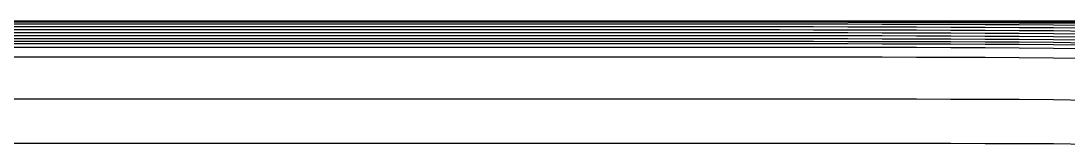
# Model space of a CAD drawing. Header units: metres. Extents: x -42 to 420, y 0 to 297.
# Drawn here: x 302.89 to 324.1, y 102.29 to 104.79 of the extents above; entities that cross this region are included whole.
import ezdxf

# ---------------------------------------------------------------- set-up
doc = ezdxf.new("R2010")
doc.units = ezdxf.units.M
doc.layers.add('DECK', color=7, linetype='Continuous')
doc.layers.add('WATERLINES', color=7, linetype='Continuous')

msp = doc.modelspace()

# ---------------------------------------------------------------- linework, layer by layer
at = {"layer": 'DECK'}
msp.add_line((162, 104.786), (384.222, 104.786), dxfattribs=at)
at = {"layer": 'WATERLINES'}
for points in [[(302.278, 104.785), (302.972, 104.785), (303.667, 104.785), (304.361, 104.786), (305.056, 104.786), (305.75, 104.786), (306.444, 104.786), (307.139, 104.786), (307.833, 104.786), (308.528, 104.786), (309.222, 104.786), (309.917, 104.786), (310.611, 104.786), (311.306, 104.786), (312, 104.786), (312.694, 104.786), (313.389, 104.786), (314.083, 104.786), (314.778, 104.786), (315.472, 104.786), (316.167, 104.786), (316.861, 104.786), (317.556, 104.786), (318.25, 104.785), (318.944, 104.784), (319.639, 104.783), (320.333, 104.781), (321.028, 104.779), (321.722, 104.776), (322.417, 104.773), (323.111, 104.77), (323.806, 104.766), (324.5, 104.76)], [(302.278, 104.786), (302.972, 104.786), (303.667, 104.786), (304.361, 104.786), (305.056, 104.786), (305.75, 104.786), (306.444, 104.786), (307.139, 104.786), (307.833, 104.786), (308.528, 104.786), (309.222, 104.786), (309.917, 104.786), (310.611, 104.786), (311.306, 104.786), (312, 104.786), (312.694, 104.786), (313.389, 104.786), (314.083, 104.786), (314.778, 104.786), (315.472, 104.786), (316.167, 104.786), (316.861, 104.786), (317.556, 104.786), (318.25, 104.785), (318.944, 104.785), (319.639, 104.784), (320.333, 104.782), (321.028, 104.781), (321.722, 104.779), (322.417, 104.776), (323.111, 104.774), (323.806, 104.771), (324.5, 104.765)], [(302.278, 104.785), (302.972, 104.785), (303.667, 104.786), (304.361, 104.786), (305.056, 104.786), (305.75, 104.786), (306.444, 104.786), (307.139, 104.786), (307.833, 104.786), (308.528, 104.786), (309.222, 104.786), (309.917, 104.786), (310.611, 104.786), (311.306, 104.786), (312, 104.786), (312.694, 104.786), (313.389, 104.786), (314.083, 104.786), (314.778, 104.786), (315.472, 104.786), (316.167, 104.786), (316.861, 104.786), (317.556, 104.786), (318.25, 104.785), (318.944, 104.785), (319.639, 104.783), (320.333, 104.781), (321.028, 104.779), (321.722, 104.777), (322.417, 104.774), (323.111, 104.771), (323.806, 104.768), (324.5, 104.762)], [(302.278, 104.784), (302.972, 104.785), (303.667, 104.785), (304.361, 104.785), (305.056, 104.785), (305.75, 104.785), (306.444, 104.785), (307.139, 104.785), (307.833, 104.785), (308.528, 104.785), (309.222, 104.785), (309.917, 104.785), (310.611, 104.786), (311.306, 104.786), (312, 104.786), (312.694, 104.786), (313.389, 104.786), (314.083, 104.786), (314.778, 104.785), (315.472, 104.785), (316.167, 104.785), (316.861, 104.785), (317.556, 104.785), (318.25, 104.784), (318.944, 104.783), (319.639, 104.782), (320.333, 104.781), (321.028, 104.779), (321.722, 104.776), (322.417, 104.774), (323.111, 104.771), (323.806, 104.768), (324.5, 104.763)], [(302.278, 104.785), (302.972, 104.785), (303.667, 104.786), (304.361, 104.786), (305.056, 104.786), (305.75, 104.786), (306.444, 104.786), (307.139, 104.786), (307.833, 104.786), (308.528, 104.786), (309.222, 104.786), (309.917, 104.786), (310.611, 104.786), (311.306, 104.786), (312, 104.786), (312.694, 104.786), (313.389, 104.786), (314.083, 104.786), (314.778, 104.786), (315.472, 104.786), (316.167, 104.786), (316.861, 104.786), (317.556, 104.786), (318.25, 104.785), (318.944, 104.785), (319.639, 104.783), (320.333, 104.782), (321.028, 104.78), (321.722, 104.778), (322.417, 104.775), (323.111, 104.773), (323.806, 104.769), (324.5, 104.765)], [(302.278, 104.786), (302.972, 104.786), (303.667, 104.786), (304.361, 104.786), (305.056, 104.786), (305.75, 104.786), (306.444, 104.786), (307.139, 104.786), (307.833, 104.786), (308.528, 104.786), (309.222, 104.786), (309.917, 104.786), (310.611, 104.786), (311.306, 104.786), (312, 104.786), (312.694, 104.786), (313.389, 104.786), (314.083, 104.786), (314.778, 104.786), (315.472, 104.786), (316.167, 104.786), (316.861, 104.786), (317.556, 104.786), (318.25, 104.785), (318.944, 104.785), (319.639, 104.784), (320.333, 104.782), (321.028, 104.78), (321.722, 104.778), (322.417, 104.776), (323.111, 104.773), (323.806, 104.77), (324.5, 104.766)], [(302.278, 104.785), (302.972, 104.785), (303.667, 104.786), (304.361, 104.786), (305.056, 104.786), (305.75, 104.786), (306.444, 104.786), (307.139, 104.786), (307.833, 104.786), (308.528, 104.786), (309.222, 104.786), (309.917, 104.786), (310.611, 104.786), (311.306, 104.786), (312, 104.786), (312.694, 104.786), (313.389, 104.786), (314.083, 104.786), (314.778, 104.786), (315.472, 104.786), (316.167, 104.786), (316.861, 104.786), (317.556, 104.786), (318.25, 104.785), (318.944, 104.785), (319.639, 104.784), (320.333, 104.782), (321.028, 104.78), (321.722, 104.778), (322.417, 104.776), (323.111, 104.774), (323.806, 104.771), (324.5, 104.767)], [(302.278, 104.785), (302.972, 104.785), (303.667, 104.785), (304.361, 104.785), (305.056, 104.786), (305.75, 104.786), (306.444, 104.786), (307.139, 104.786), (307.833, 104.786), (308.528, 104.786), (309.222, 104.786), (309.917, 104.786), (310.611, 104.786), (311.306, 104.786), (312, 104.786), (312.694, 104.786), (313.389, 104.786), (314.083, 104.786), (314.778, 104.786), (315.472, 104.786), (316.167, 104.786), (316.861, 104.786), (317.556, 104.786), (318.25, 104.785), (318.944, 104.785), (319.639, 104.784), (320.333, 104.782), (321.028, 104.78), (321.722, 104.779), (322.417, 104.776), (323.111, 104.774), (323.806, 104.771), (324.5, 104.768)], [(302.278, 104.785), (302.972, 104.785), (303.667, 104.786), (304.361, 104.786), (305.056, 104.786), (305.75, 104.786), (306.444, 104.786), (307.139, 104.786), (307.833, 104.786), (308.528, 104.786), (309.222, 104.786), (309.917, 104.786), (310.611, 104.786), (311.306, 104.786), (312, 104.786), (312.694, 104.786), (313.389, 104.786), (314.083, 104.786), (314.778, 104.786), (315.472, 104.786), (316.167, 104.786), (316.861, 104.786), (317.556, 104.786), (318.25, 104.785), (318.944, 104.785), (319.639, 104.784), (320.333, 104.782), (321.028, 104.781), (321.722, 104.779), (322.417, 104.777), (323.111, 104.775), (323.806, 104.772), (324.5, 104.769)], [(302.278, 104.785), (302.972, 104.785), (303.667, 104.786), (304.361, 104.786), (305.056, 104.786), (305.75, 104.786), (306.444, 104.786), (307.139, 104.786), (307.833, 104.786), (308.528, 104.786), (309.222, 104.786), (309.917, 104.786), (310.611, 104.786), (311.306, 104.786), (312, 104.786), (312.694, 104.786), (313.389, 104.786), (314.083, 104.786), (314.778, 104.786), (315.472, 104.786), (316.167, 104.786), (316.861, 104.786), (317.556, 104.786), (318.25, 104.785), (318.944, 104.785), (319.639, 104.784), (320.333, 104.783), (321.028, 104.781), (321.722, 104.779), (322.417, 104.777), (323.111, 104.775), (323.806, 104.773), (324.5, 104.77)], [(302.278, 104.785), (302.972, 104.785), (303.667, 104.786), (304.361, 104.786), (305.056, 104.786), (305.75, 104.786), (306.444, 104.786), (307.139, 104.786), (307.833, 104.786), (308.528, 104.786), (309.222, 104.786), (309.917, 104.786), (310.611, 104.786), (311.306, 104.786), (312, 104.786), (312.694, 104.786), (313.389, 104.786), (314.083, 104.786), (314.778, 104.786), (315.472, 104.786), (316.167, 104.786), (316.861, 104.786), (317.556, 104.786), (318.25, 104.785), (318.944, 104.785), (319.639, 104.784), (320.333, 104.783), (321.028, 104.781), (321.722, 104.78), (322.417, 104.778), (323.111, 104.776), (323.806, 104.774), (324.5, 104.771)], [(302.278, 104.785), (302.972, 104.785), (303.667, 104.786), (304.361, 104.786), (305.056, 104.786), (305.75, 104.786), (306.444, 104.786), (307.139, 104.786), (307.833, 104.786), (308.528, 104.786), (309.222, 104.786), (309.917, 104.786), (310.611, 104.786), (311.306, 104.786), (312, 104.786), (312.694, 104.786), (313.389, 104.786), (314.083, 104.786), (314.778, 104.786), (315.472, 104.786), (316.167, 104.786), (316.861, 104.786), (317.556, 104.786), (318.25, 104.785), (318.944, 104.785), (319.639, 104.784), (320.333, 104.783), (321.028, 104.782), (321.722, 104.78), (322.417, 104.778), (323.111, 104.777), (323.806, 104.775), (324.5, 104.772)], [(302.278, 104.785), (302.972, 104.785), (303.667, 104.786), (304.361, 104.786), (305.056, 104.786), (305.75, 104.786), (306.444, 104.786), (307.139, 104.786), (307.833, 104.786), (308.528, 104.786), (309.222, 104.786), (309.917, 104.786), (310.611, 104.786), (311.306, 104.786), (312, 104.786), (312.694, 104.786), (313.389, 104.786), (314.083, 104.786), (314.778, 104.786), (315.472, 104.786), (316.167, 104.786), (316.861, 104.786), (317.556, 104.786), (318.25, 104.785), (318.944, 104.785), (319.639, 104.784), (320.333, 104.783), (321.028, 104.782), (321.722, 104.78), (322.417, 104.779), (323.111, 104.777), (323.806, 104.775), (324.5, 104.773)], [(302.278, 104.785), (302.972, 104.785), (303.667, 104.786), (304.361, 104.786), (305.056, 104.786), (305.75, 104.786), (306.444, 104.786), (307.139, 104.786), (307.833, 104.786), (308.528, 104.786), (309.222, 104.786), (309.917, 104.786), (310.611, 104.786), (311.306, 104.786), (312, 104.786), (312.694, 104.786), (313.389, 104.786), (314.083, 104.786), (314.778, 104.786), (315.472, 104.786), (316.167, 104.786), (316.861, 104.786), (317.556, 104.786), (318.25, 104.786), (318.944, 104.785), (319.639, 104.784), (320.333, 104.783), (321.028, 104.782), (321.722, 104.781), (322.417, 104.779), (323.111, 104.778), (323.806, 104.776), (324.5, 104.774)], [(302.278, 104.785), (302.972, 104.786), (303.667, 104.786), (304.361, 104.786), (305.056, 104.786), (305.75, 104.786), (306.444, 104.786), (307.139, 104.786), (307.833, 104.786), (308.528, 104.786), (309.222, 104.786), (309.917, 104.786), (310.611, 104.786), (311.306, 104.786), (312, 104.786), (312.694, 104.786), (313.389, 104.786), (314.083, 104.786), (314.778, 104.786), (315.472, 104.786), (316.167, 104.786), (316.861, 104.786), (317.556, 104.786), (318.25, 104.786), (318.944, 104.785), (319.639, 104.784), (320.333, 104.783), (321.028, 104.782), (321.722, 104.781), (322.417, 104.78), (323.111, 104.778), (323.806, 104.777), (324.5, 104.775)], [(302.278, 104.785), (302.972, 104.786), (303.667, 104.786), (304.361, 104.786), (305.056, 104.786), (305.75, 104.786), (306.444, 104.786), (307.139, 104.786), (307.833, 104.786), (308.528, 104.786), (309.222, 104.786), (309.917, 104.786), (310.611, 104.786), (311.306, 104.786), (312, 104.786), (312.694, 104.786), (313.389, 104.786), (314.083, 104.786), (314.778, 104.786), (315.472, 104.786), (316.167, 104.786), (316.861, 104.786), (317.556, 104.786), (318.25, 104.786), (318.944, 104.785), (319.639, 104.784), (320.333, 104.784), (321.028, 104.783), (321.722, 104.782), (322.417, 104.78), (323.111, 104.779), (323.806, 104.778), (324.5, 104.776)], [(302.278, 104.786), (302.972, 104.786), (303.667, 104.786), (304.361, 104.786), (305.056, 104.786), (305.75, 104.786), (306.444, 104.786), (307.139, 104.786), (307.833, 104.786), (308.528, 104.786), (309.222, 104.786), (309.917, 104.786), (310.611, 104.786), (311.306, 104.786), (312, 104.786), (312.694, 104.786), (313.389, 104.786), (314.083, 104.786), (314.778, 104.786), (315.472, 104.786), (316.167, 104.786), (316.861, 104.786), (317.556, 104.786), (318.25, 104.786), (318.944, 104.785), (319.639, 104.785), (320.333, 104.784), (321.028, 104.783), (321.722, 104.782), (322.417, 104.781), (323.111, 104.78), (323.806, 104.778), (324.5, 104.777)], [(302.278, 104.786), (302.972, 104.786), (303.667, 104.786), (304.361, 104.786), (305.056, 104.786), (305.75, 104.786), (306.444, 104.786), (307.139, 104.786), (307.833, 104.786), (308.528, 104.786), (309.222, 104.786), (309.917, 104.786), (310.611, 104.786), (311.306, 104.786), (312, 104.786), (312.694, 104.786), (313.389, 104.786), (314.083, 104.786), (314.778, 104.786), (315.472, 104.786), (316.167, 104.786), (316.861, 104.786), (317.556, 104.786), (318.25, 104.786), (318.944, 104.785), (319.639, 104.785), (320.333, 104.784), (321.028, 104.783), (321.722, 104.782), (322.417, 104.781), (323.111, 104.78), (323.806, 104.779), (324.5, 104.778)], [(302.278, 104.786), (302.972, 104.786), (303.667, 104.786), (304.361, 104.786), (305.056, 104.786), (305.75, 104.786), (306.444, 104.786), (307.139, 104.786), (307.833, 104.786), (308.528, 104.786), (309.222, 104.786), (309.917, 104.786), (310.611, 104.786), (311.306, 104.786), (312, 104.786), (312.694, 104.786), (313.389, 104.786), (314.083, 104.786), (314.778, 104.786), (315.472, 104.786), (316.167, 104.786), (316.861, 104.786), (317.556, 104.786), (318.25, 104.786), (318.944, 104.785), (319.639, 104.785), (320.333, 104.784), (321.028, 104.784), (321.722, 104.783), (322.417, 104.782), (323.111, 104.781), (323.806, 104.78), (324.5, 104.779)], [(302.278, 104.786), (302.972, 104.786), (303.667, 104.786), (304.361, 104.786), (305.056, 104.786), (305.75, 104.786), (306.444, 104.786), (307.139, 104.786), (307.833, 104.786), (308.528, 104.786), (309.222, 104.786), (309.917, 104.786), (310.611, 104.786), (311.306, 104.786), (312, 104.786), (312.694, 104.786), (313.389, 104.786), (314.083, 104.786), (314.778, 104.786), (315.472, 104.786), (316.167, 104.786), (316.861, 104.786), (317.556, 104.786), (318.25, 104.786), (318.944, 104.785), (319.639, 104.785), (320.333, 104.784), (321.028, 104.784), (321.722, 104.783), (322.417, 104.782), (323.111, 104.782), (323.806, 104.781), (324.5, 104.78)], [(302.278, 104.786), (302.972, 104.786), (303.667, 104.786), (304.361, 104.786), (305.056, 104.786), (305.75, 104.786), (306.444, 104.786), (307.139, 104.786), (307.833, 104.786), (308.528, 104.786), (309.222, 104.786), (309.917, 104.786), (310.611, 104.786), (311.306, 104.786), (312, 104.786), (312.694, 104.786), (313.389, 104.786), (314.083, 104.786), (314.778, 104.786), (315.472, 104.786), (316.167, 104.786), (316.861, 104.786), (317.556, 104.786), (318.25, 104.786), (318.944, 104.785), (319.639, 104.785), (320.333, 104.785), (321.028, 104.784), (321.722, 104.784), (322.417, 104.783), (323.111, 104.782), (323.806, 104.782), (324.5, 104.781)], [(302.278, 104.786), (302.972, 104.786), (303.667, 104.786), (304.361, 104.786), (305.056, 104.786), (305.75, 104.786), (306.444, 104.786), (307.139, 104.786), (307.833, 104.786), (308.528, 104.786), (309.222, 104.786), (309.917, 104.786), (310.611, 104.786), (311.306, 104.786), (312, 104.786), (312.694, 104.786), (313.389, 104.786), (314.083, 104.786), (314.778, 104.786), (315.472, 104.786), (316.167, 104.786), (316.861, 104.786), (317.556, 104.786), (318.25, 104.786), (318.944, 104.785), (319.639, 104.785), (320.333, 104.785), (321.028, 104.784), (321.722, 104.784), (322.417, 104.783), (323.111, 104.783), (323.806, 104.782), (324.5, 104.782)], [(302.278, 104.786), (302.972, 104.786), (303.667, 104.786), (304.361, 104.786), (305.056, 104.786), (305.75, 104.786), (306.444, 104.786), (307.139, 104.786), (307.833, 104.786), (308.528, 104.786), (309.222, 104.786), (309.917, 104.786), (310.611, 104.786), (311.306, 104.786), (312, 104.786), (312.694, 104.786), (313.389, 104.786), (314.083, 104.786), (314.778, 104.786), (315.472, 104.786), (316.167, 104.786), (316.861, 104.786), (317.556, 104.786), (318.25, 104.786), (318.944, 104.785), (319.639, 104.785), (320.333, 104.785), (321.028, 104.785), (321.722, 104.784), (322.417, 104.784), (323.111, 104.783), (323.806, 104.783), (324.5, 104.783)], [(302.278, 104.786), (302.972, 104.786), (303.667, 104.786), (304.361, 104.786), (305.056, 104.786), (305.75, 104.786), (306.444, 104.786), (307.139, 104.786), (307.833, 104.786), (308.528, 104.786), (309.222, 104.786), (309.917, 104.786), (310.611, 104.786), (311.306, 104.786), (312, 104.786), (312.694, 104.786), (313.389, 104.786), (314.083, 104.786), (314.778, 104.786), (315.472, 104.786), (316.167, 104.786), (316.861, 104.786), (317.556, 104.786), (318.25, 104.786), (318.944, 104.786), (319.639, 104.785), (320.333, 104.785), (321.028, 104.785), (321.722, 104.785), (322.417, 104.784), (323.111, 104.784), (323.806, 104.784), (324.5, 104.784)], [(302.278, 104.786), (302.972, 104.786), (303.667, 104.786), (304.361, 104.786), (305.056, 104.786), (305.75, 104.786), (306.444, 104.786), (307.139, 104.786), (307.833, 104.786), (308.528, 104.786), (309.222, 104.786), (309.917, 104.786), (310.611, 104.786), (311.306, 104.786), (312, 104.786), (312.694, 104.786), (313.389, 104.786), (314.083, 104.786), (314.778, 104.786), (315.472, 104.786), (316.167, 104.786), (316.861, 104.786), (317.556, 104.786), (318.25, 104.786), (318.944, 104.786), (319.639, 104.785), (320.333, 104.785), (321.028, 104.785), (321.722, 104.785), (322.417, 104.785), (323.111, 104.785), (323.806, 104.785), (324.5, 104.784)], [(302.278, 104.786), (302.972, 104.786), (303.667, 104.786), (304.361, 104.786), (305.056, 104.786), (305.75, 104.786), (306.444, 104.786), (307.139, 104.786), (307.833, 104.786), (308.528, 104.786), (309.222, 104.786), (309.917, 104.786), (310.611, 104.786), (311.306, 104.786), (312, 104.786), (312.694, 104.786), (313.389, 104.786), (314.083, 104.786), (314.778, 104.786), (315.472, 104.786), (316.167, 104.786), (316.861, 104.786), (317.556, 104.786), (318.25, 104.786), (318.944, 104.786), (319.639, 104.785), (320.333, 104.785), (321.028, 104.785), (321.722, 104.785), (322.417, 104.785), (323.111, 104.785), (323.806, 104.785), (324.5, 104.785)], [(302.278, 104.786), (302.972, 104.786), (303.667, 104.786), (304.361, 104.786), (305.056, 104.786), (305.75, 104.786), (306.444, 104.786), (307.139, 104.786), (307.833, 104.786), (308.528, 104.786), (309.222, 104.786), (309.917, 104.786), (310.611, 104.786), (311.306, 104.786), (312, 104.786), (312.694, 104.786), (313.389, 104.786), (314.083, 104.786), (314.778, 104.786), (315.472, 104.786), (316.167, 104.786), (316.861, 104.786), (317.556, 104.786), (318.25, 104.786), (318.944, 104.786), (319.639, 104.785), (320.333, 104.785), (321.028, 104.785), (321.722, 104.785), (322.417, 104.785), (323.111, 104.785), (323.806, 104.785), (324.5, 104.785)], [(302.278, 104.786), (302.972, 104.786), (303.667, 104.786), (304.361, 104.786), (305.056, 104.786), (305.75, 104.786), (306.444, 104.786), (307.139, 104.786), (307.833, 104.786), (308.528, 104.786), (309.222, 104.786), (309.917, 104.786), (310.611, 104.786), (311.306, 104.786), (312, 104.786), (312.694, 104.786), (313.389, 104.786), (314.083, 104.786), (314.778, 104.786), (315.472, 104.786), (316.167, 104.786), (316.861, 104.786), (317.556, 104.786), (318.25, 104.786), (318.944, 104.786), (319.639, 104.785), (320.333, 104.785), (321.028, 104.785), (321.722, 104.785), (322.417, 104.785), (323.111, 104.785), (323.806, 104.785), (324.5, 104.785)], [(302.278, 104.786), (302.972, 104.786), (303.667, 104.786), (304.361, 104.786), (305.056, 104.786), (305.75, 104.786), (306.444, 104.786), (307.139, 104.786), (307.833, 104.786), (308.528, 104.786), (309.222, 104.786), (309.917, 104.786), (310.611, 104.786), (311.306, 104.786), (312, 104.786), (312.694, 104.786), (313.389, 104.786), (314.083, 104.786), (314.778, 104.786), (315.472, 104.786), (316.167, 104.786), (316.861, 104.786), (317.556, 104.786), (318.25, 104.786), (318.944, 104.785), (319.639, 104.785), (320.333, 104.785), (321.028, 104.785), (321.722, 104.785), (322.417, 104.784), (323.111, 104.784), (323.806, 104.784), (324.5, 104.785)], [(302.278, 104.786), (302.972, 104.786), (303.667, 104.786), (304.361, 104.786), (305.056, 104.786), (305.75, 104.786), (306.444, 104.786), (307.139, 104.786), (307.833, 104.786), (308.528, 104.786), (309.222, 104.786), (309.917, 104.786), (310.611, 104.786), (311.306, 104.786), (312, 104.786), (312.694, 104.786), (313.389, 104.786), (314.083, 104.786), (314.778, 104.786), (315.472, 104.786), (316.167, 104.786), (316.861, 104.786), (317.556, 104.786), (318.25, 104.786), (318.944, 104.785), (319.639, 104.785), (320.333, 104.785), (321.028, 104.784), (321.722, 104.784), (322.417, 104.784), (323.111, 104.784), (323.806, 104.784), (324.5, 104.784)], [(302.278, 104.786), (302.972, 104.786), (303.667, 104.786), (304.361, 104.786), (305.056, 104.786), (305.75, 104.786), (306.444, 104.786), (307.139, 104.786), (307.833, 104.786), (308.528, 104.786), (309.222, 104.786), (309.917, 104.786), (310.611, 104.786), (311.306, 104.786), (312, 104.786), (312.694, 104.786), (313.389, 104.786), (314.083, 104.786), (314.778, 104.786), (315.472, 104.786), (316.167, 104.786), (316.861, 104.786), (317.556, 104.786), (318.25, 104.786), (318.944, 104.785), (319.639, 104.785), (320.333, 104.785), (321.028, 104.784), (321.722, 104.784), (322.417, 104.784), (323.111, 104.784), (323.806, 104.784), (324.5, 104.784)], [(302.278, 104.786), (302.972, 104.786), (303.667, 104.786), (304.361, 104.786), (305.056, 104.786), (305.75, 104.786), (306.444, 104.786), (307.139, 104.786), (307.833, 104.786), (308.528, 104.786), (309.222, 104.786), (309.917, 104.786), (310.611, 104.786), (311.306, 104.786), (312, 104.786), (312.694, 104.786), (313.389, 104.786), (314.083, 104.786), (314.778, 104.786), (315.472, 104.786), (316.167, 104.786), (316.861, 104.786), (317.556, 104.786), (318.25, 104.786), (318.944, 104.785), (319.639, 104.785), (320.333, 104.784), (321.028, 104.784), (321.722, 104.784), (322.417, 104.783), (323.111, 104.783), (323.806, 104.783), (324.5, 104.784)], [(302.278, 104.786), (302.972, 104.786), (303.667, 104.786), (304.361, 104.786), (305.056, 104.786), (305.75, 104.786), (306.444, 104.786), (307.139, 104.786), (307.833, 104.786), (308.528, 104.786), (309.222, 104.786), (309.917, 104.786), (310.611, 104.786), (311.306, 104.786), (312, 104.786), (312.694, 104.786), (313.389, 104.786), (314.083, 104.786), (314.778, 104.786), (315.472, 104.786), (316.167, 104.786), (316.861, 104.786), (317.556, 104.786), (318.25, 104.786), (318.944, 104.785), (319.639, 104.785), (320.333, 104.784), (321.028, 104.784), (321.722, 104.783), (322.417, 104.783), (323.111, 104.783), (323.806, 104.783), (324.5, 104.783)], [(302.278, 104.785), (302.972, 104.786), (303.667, 104.786), (304.361, 104.786), (305.056, 104.786), (305.75, 104.786), (306.444, 104.786), (307.139, 104.786), (307.833, 104.786), (308.528, 104.786), (309.222, 104.786), (309.917, 104.786), (310.611, 104.786), (311.306, 104.786), (312, 104.786), (312.694, 104.786), (313.389, 104.786), (314.083, 104.786), (314.778, 104.786), (315.472, 104.786), (316.167, 104.786), (316.861, 104.786), (317.556, 104.786), (318.25, 104.786), (318.944, 104.785), (319.639, 104.785), (320.333, 104.784), (321.028, 104.784), (321.722, 104.783), (322.417, 104.783), (323.111, 104.783), (323.806, 104.783), (324.5, 104.783)], [(302.278, 104.785), (302.972, 104.786), (303.667, 104.786), (304.361, 104.786), (305.056, 104.786), (305.75, 104.786), (306.444, 104.786), (307.139, 104.786), (307.833, 104.786), (308.528, 104.786), (309.222, 104.786), (309.917, 104.786), (310.611, 104.786), (311.306, 104.786), (312, 104.786), (312.694, 104.786), (313.389, 104.786), (314.083, 104.786), (314.778, 104.786), (315.472, 104.786), (316.167, 104.786), (316.861, 104.786), (317.556, 104.786), (318.25, 104.786), (318.944, 104.785), (319.639, 104.785), (320.333, 104.784), (321.028, 104.783), (321.722, 104.783), (322.417, 104.782), (323.111, 104.782), (323.806, 104.782), (324.5, 104.783)], [(302.278, 104.785), (302.972, 104.785), (303.667, 104.786), (304.361, 104.786), (305.056, 104.786), (305.75, 104.786), (306.444, 104.786), (307.139, 104.786), (307.833, 104.786), (308.528, 104.786), (309.222, 104.786), (309.917, 104.786), (310.611, 104.786), (311.306, 104.786), (312, 104.786), (312.694, 104.786), (313.389, 104.786), (314.083, 104.786), (314.778, 104.786), (315.472, 104.786), (316.167, 104.786), (316.861, 104.786), (317.556, 104.786), (318.25, 104.786), (318.944, 104.785), (319.639, 104.784), (320.333, 104.784), (321.028, 104.783), (321.722, 104.782), (322.417, 104.782), (323.111, 104.782), (323.806, 104.782), (324.5, 104.782)], [(302.278, 104.785), (302.972, 104.785), (303.667, 104.786), (304.361, 104.786), (305.056, 104.786), (305.75, 104.786), (306.444, 104.786), (307.139, 104.786), (307.833, 104.786), (308.528, 104.786), (309.222, 104.786), (309.917, 104.786), (310.611, 104.786), (311.306, 104.786), (312, 104.786), (312.694, 104.786), (313.389, 104.786), (314.083, 104.786), (314.778, 104.786), (315.472, 104.786), (316.167, 104.786), (316.861, 104.786), (317.556, 104.786), (318.25, 104.785), (318.944, 104.785), (319.639, 104.784), (320.333, 104.784), (321.028, 104.783), (321.722, 104.782), (322.417, 104.782), (323.111, 104.782), (323.806, 104.782), (324.5, 104.782)], [(302.278, 104.785), (302.972, 104.785), (303.667, 104.786), (304.361, 104.786), (305.056, 104.786), (305.75, 104.786), (306.444, 104.786), (307.139, 104.786), (307.833, 104.786), (308.528, 104.786), (309.222, 104.786), (309.917, 104.786), (310.611, 104.786), (311.306, 104.786), (312, 104.786), (312.694, 104.786), (313.389, 104.786), (314.083, 104.786), (314.778, 104.786), (315.472, 104.786), (316.167, 104.786), (316.861, 104.786), (317.556, 104.786), (318.25, 104.785), (318.944, 104.785), (319.639, 104.784), (320.333, 104.783), (321.028, 104.783), (321.722, 104.782), (322.417, 104.781), (323.111, 104.781), (323.806, 104.781), (324.5, 104.782)], [(302.278, 104.785), (302.972, 104.785), (303.667, 104.786), (304.361, 104.786), (305.056, 104.786), (305.75, 104.786), (306.444, 104.786), (307.139, 104.786), (307.833, 104.786), (308.528, 104.786), (309.222, 104.786), (309.917, 104.786), (310.611, 104.786), (311.306, 104.786), (312, 104.786), (312.694, 104.786), (313.389, 104.786), (314.083, 104.786), (314.778, 104.786), (315.472, 104.786), (316.167, 104.786), (316.861, 104.786), (317.556, 104.786), (318.25, 104.785), (318.944, 104.785), (319.639, 104.784), (320.333, 104.783), (321.028, 104.782), (321.722, 104.782), (322.417, 104.781), (323.111, 104.781), (323.806, 104.781), (324.5, 104.782)], [(302.278, 104.765), (302.972, 104.765), (303.667, 104.765), (304.361, 104.765), (305.056, 104.765), (305.75, 104.766), (306.444, 104.766), (307.139, 104.766), (307.833, 104.766), (308.528, 104.766), (309.222, 104.766), (309.917, 104.766), (310.611, 104.767), (311.306, 104.767), (312, 104.767), (312.694, 104.767), (313.389, 104.767), (314.083, 104.767), (314.778, 104.766), (315.472, 104.766), (316.167, 104.766), (316.861, 104.766), (317.556, 104.766), (318.25, 104.765), (318.944, 104.764), (319.639, 104.763), (320.333, 104.761), (321.028, 104.758), (321.722, 104.756), (322.417, 104.753), (323.111, 104.75), (323.806, 104.745), (324.5, 104.739)], [(302.278, 104.727), (302.972, 104.727), (303.667, 104.727), (304.361, 104.727), (305.056, 104.727), (305.75, 104.727), (306.444, 104.727), (307.139, 104.727), (307.833, 104.727), (308.528, 104.727), (309.222, 104.727), (309.917, 104.728), (310.611, 104.728), (311.306, 104.728), (312, 104.728), (312.694, 104.728), (313.389, 104.728), (314.083, 104.728), (314.778, 104.728), (315.472, 104.727), (316.167, 104.727), (316.861, 104.727), (317.556, 104.727), (318.25, 104.726), (318.944, 104.725), (319.639, 104.724), (320.333, 104.722), (321.028, 104.72), (321.722, 104.717), (322.417, 104.714), (323.111, 104.711), (323.806, 104.706), (324.5, 104.7)], [(302.278, 104.671), (302.972, 104.671), (303.667, 104.671), (304.361, 104.671), (305.056, 104.671), (305.75, 104.671), (306.444, 104.671), (307.139, 104.671), (307.833, 104.672), (308.528, 104.672), (309.222, 104.672), (309.917, 104.672), (310.611, 104.672), (311.306, 104.672), (312, 104.672), (312.694, 104.672), (313.389, 104.672), (314.083, 104.672), (314.778, 104.672), (315.472, 104.672), (316.167, 104.672), (316.861, 104.672), (317.556, 104.671), (318.25, 104.671), (318.944, 104.67), (319.639, 104.668), (320.333, 104.667), (321.028, 104.664), (321.722, 104.662), (322.417, 104.659), (323.111, 104.655), (323.806, 104.651), (324.5, 104.644)], [(302.278, 104.609), (302.972, 104.609), (303.667, 104.609), (304.361, 104.609), (305.056, 104.609), (305.75, 104.609), (306.444, 104.609), (307.139, 104.609), (307.833, 104.609), (308.528, 104.609), (309.222, 104.609), (309.917, 104.609), (310.611, 104.61), (311.306, 104.61), (312, 104.61), (312.694, 104.61), (313.389, 104.61), (314.083, 104.61), (314.778, 104.609), (315.472, 104.609), (316.167, 104.609), (316.861, 104.609), (317.556, 104.609), (318.25, 104.609), (318.944, 104.608), (319.639, 104.606), (320.333, 104.605), (321.028, 104.602), (321.722, 104.6), (322.417, 104.597), (323.111, 104.593), (323.806, 104.589), (324.5, 104.581)], [(302.278, 104.55), (302.972, 104.55), (303.667, 104.55), (304.361, 104.55), (305.056, 104.55), (305.75, 104.55), (306.444, 104.55), (307.139, 104.55), (307.833, 104.55), (308.528, 104.55), (309.222, 104.55), (309.917, 104.55), (310.611, 104.55), (311.306, 104.55), (312, 104.55), (312.694, 104.55), (313.389, 104.55), (314.083, 104.55), (314.778, 104.55), (315.472, 104.55), (316.167, 104.55), (316.861, 104.55), (317.556, 104.55), (318.25, 104.55), (318.944, 104.549), (319.639, 104.548), (320.333, 104.546), (321.028, 104.544), (321.722, 104.541), (322.417, 104.538), (323.111, 104.535), (323.806, 104.53), (324.5, 104.522)], [(302.278, 104.491), (302.972, 104.491), (303.667, 104.491), (304.361, 104.491), (305.056, 104.491), (305.75, 104.491), (306.444, 104.491), (307.139, 104.491), (307.833, 104.491), (308.528, 104.491), (309.222, 104.491), (309.917, 104.491), (310.611, 104.491), (311.306, 104.491), (312, 104.491), (312.694, 104.491), (313.389, 104.491), (314.083, 104.491), (314.778, 104.491), (315.472, 104.491), (316.167, 104.491), (316.861, 104.491), (317.556, 104.491), (318.25, 104.491), (318.944, 104.49), (319.639, 104.489), (320.333, 104.487), (321.028, 104.485), (321.722, 104.482), (322.417, 104.479), (323.111, 104.476), (323.806, 104.471), (324.5, 104.462)], [(302.278, 104.429), (302.972, 104.429), (303.667, 104.429), (304.361, 104.429), (305.056, 104.429), (305.75, 104.429), (306.444, 104.429), (307.139, 104.429), (307.833, 104.429), (308.528, 104.429), (309.222, 104.429), (309.917, 104.429), (310.611, 104.429), (311.306, 104.429), (312, 104.429), (312.694, 104.429), (313.389, 104.429), (314.083, 104.429), (314.778, 104.429), (315.472, 104.429), (316.167, 104.429), (316.861, 104.429), (317.556, 104.429), (318.25, 104.429), (318.944, 104.428), (319.639, 104.427), (320.333, 104.425), (321.028, 104.423), (321.722, 104.42), (322.417, 104.417), (323.111, 104.414), (323.806, 104.409), (324.5, 104.4)], [(302.278, 104.374), (302.972, 104.374), (303.667, 104.374), (304.361, 104.374), (305.056, 104.374), (305.75, 104.374), (306.444, 104.374), (307.139, 104.374), (307.833, 104.373), (308.528, 104.373), (309.222, 104.373), (309.917, 104.373), (310.611, 104.373), (311.306, 104.373), (312, 104.373), (312.694, 104.373), (313.389, 104.373), (314.083, 104.373), (314.778, 104.373), (315.472, 104.373), (316.167, 104.374), (316.861, 104.374), (317.556, 104.374), (318.25, 104.373), (318.944, 104.373), (319.639, 104.371), (320.333, 104.369), (321.028, 104.367), (321.722, 104.365), (322.417, 104.362), (323.111, 104.359), (323.806, 104.353), (324.5, 104.344)], [(302.278, 104.328), (302.972, 104.328), (303.667, 104.328), (304.361, 104.328), (305.056, 104.328), (305.75, 104.328), (306.444, 104.328), (307.139, 104.327), (307.833, 104.327), (308.528, 104.327), (309.222, 104.327), (309.917, 104.327), (310.611, 104.327), (311.306, 104.327), (312, 104.327), (312.694, 104.327), (313.389, 104.327), (314.083, 104.327), (314.778, 104.327), (315.472, 104.327), (316.167, 104.327), (316.861, 104.328), (317.556, 104.328), (318.25, 104.327), (318.944, 104.326), (319.639, 104.325), (320.333, 104.323), (321.028, 104.321), (321.722, 104.319), (322.417, 104.316), (323.111, 104.313), (323.806, 104.307), (324.5, 104.297)], [(302.278, 104.256), (302.972, 104.256), (303.667, 104.256), (304.361, 104.256), (305.056, 104.256), (305.75, 104.256), (306.444, 104.256), (307.139, 104.256), (307.833, 104.256), (308.528, 104.255), (309.222, 104.255), (309.917, 104.255), (310.611, 104.255), (311.306, 104.255), (312, 104.255), (312.694, 104.255), (313.389, 104.255), (314.083, 104.255), (314.778, 104.255), (315.472, 104.256), (316.167, 104.256), (316.861, 104.256), (317.556, 104.256), (318.25, 104.256), (318.944, 104.255), (319.639, 104.254), (320.333, 104.252), (321.028, 104.25), (321.722, 104.247), (322.417, 104.244), (323.111, 104.241), (323.806, 104.235), (324.5, 104.225)], [(302.278, 104.059), (302.972, 104.059), (303.667, 104.059), (304.361, 104.059), (305.056, 104.059), (305.75, 104.059), (306.444, 104.059), (307.139, 104.058), (307.833, 104.058), (308.528, 104.058), (309.222, 104.058), (309.917, 104.057), (310.611, 104.057), (311.306, 104.057), (312, 104.057), (312.694, 104.057), (313.389, 104.057), (314.083, 104.057), (314.778, 104.058), (315.472, 104.058), (316.167, 104.058), (316.861, 104.059), (317.556, 104.059), (318.25, 104.058), (318.944, 104.058), (319.639, 104.056), (320.333, 104.055), (321.028, 104.053), (321.722, 104.05), (322.417, 104.048), (323.111, 104.045), (323.806, 104.039), (324.5, 104.028)], [(302.278, 103.207), (302.972, 103.207), (303.667, 103.207), (304.361, 103.206), (305.056, 103.206), (305.75, 103.206), (306.444, 103.206), (307.139, 103.206), (307.833, 103.205), (308.528, 103.205), (309.222, 103.205), (309.917, 103.204), (310.611, 103.204), (311.306, 103.204), (312, 103.203), (312.694, 103.204), (313.389, 103.204), (314.083, 103.204), (314.778, 103.205), (315.472, 103.205), (316.167, 103.206), (316.861, 103.206), (317.556, 103.206), (318.25, 103.206), (318.944, 103.205), (319.639, 103.205), (320.333, 103.203), (321.028, 103.202), (321.722, 103.2), (322.417, 103.199), (323.111, 103.196), (323.806, 103.191), (324.5, 103.181)], [(302.278, 102.306), (302.972, 102.306), (303.667, 102.306), (304.361, 102.306), (305.056, 102.306), (305.75, 102.305), (306.444, 102.305), (307.139, 102.305), (307.833, 102.304), (308.528, 102.304), (309.222, 102.303), (309.917, 102.303), (310.611, 102.302), (311.306, 102.302), (312, 102.302), (312.694, 102.302), (313.389, 102.302), (314.083, 102.303), (314.778, 102.303), (315.472, 102.304), (316.167, 102.305), (316.861, 102.305), (317.556, 102.305), (318.25, 102.305), (318.944, 102.305), (319.639, 102.304), (320.333, 102.304), (321.028, 102.303), (321.722, 102.302), (322.417, 102.301), (323.111, 102.3), (323.806, 102.296), (324.5, 102.287)]]:
    msp.add_lwpolyline(points, dxfattribs=at)

doc.saveas('drawing.dxf')
